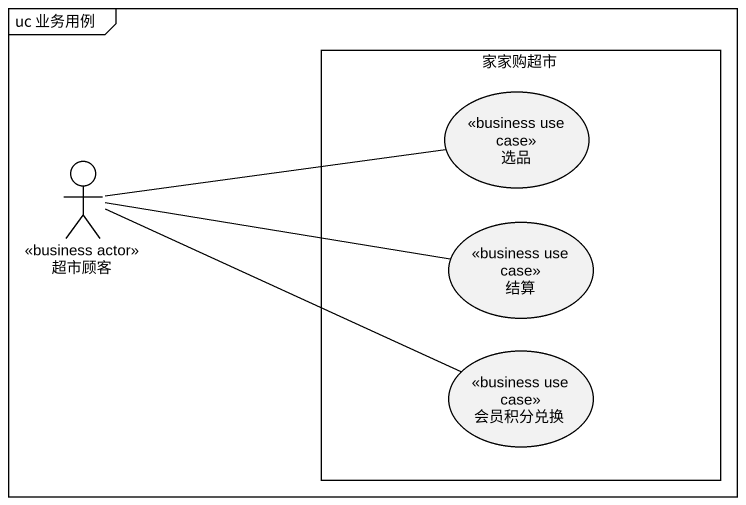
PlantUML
@startuml
mainframe uc 业务用例
rectangle 家家购超市 {
  usecase 选品 <<business use case>>
  usecase 结算 <<business use case>>
  usecase 会员积分兑换 <<business use case>>
}
actor 超市顾客 <<business actor>>
超市顾客 -right- 选品
超市顾客 -right- 结算
超市顾客 -right- 会员积分兑换
@enduml
